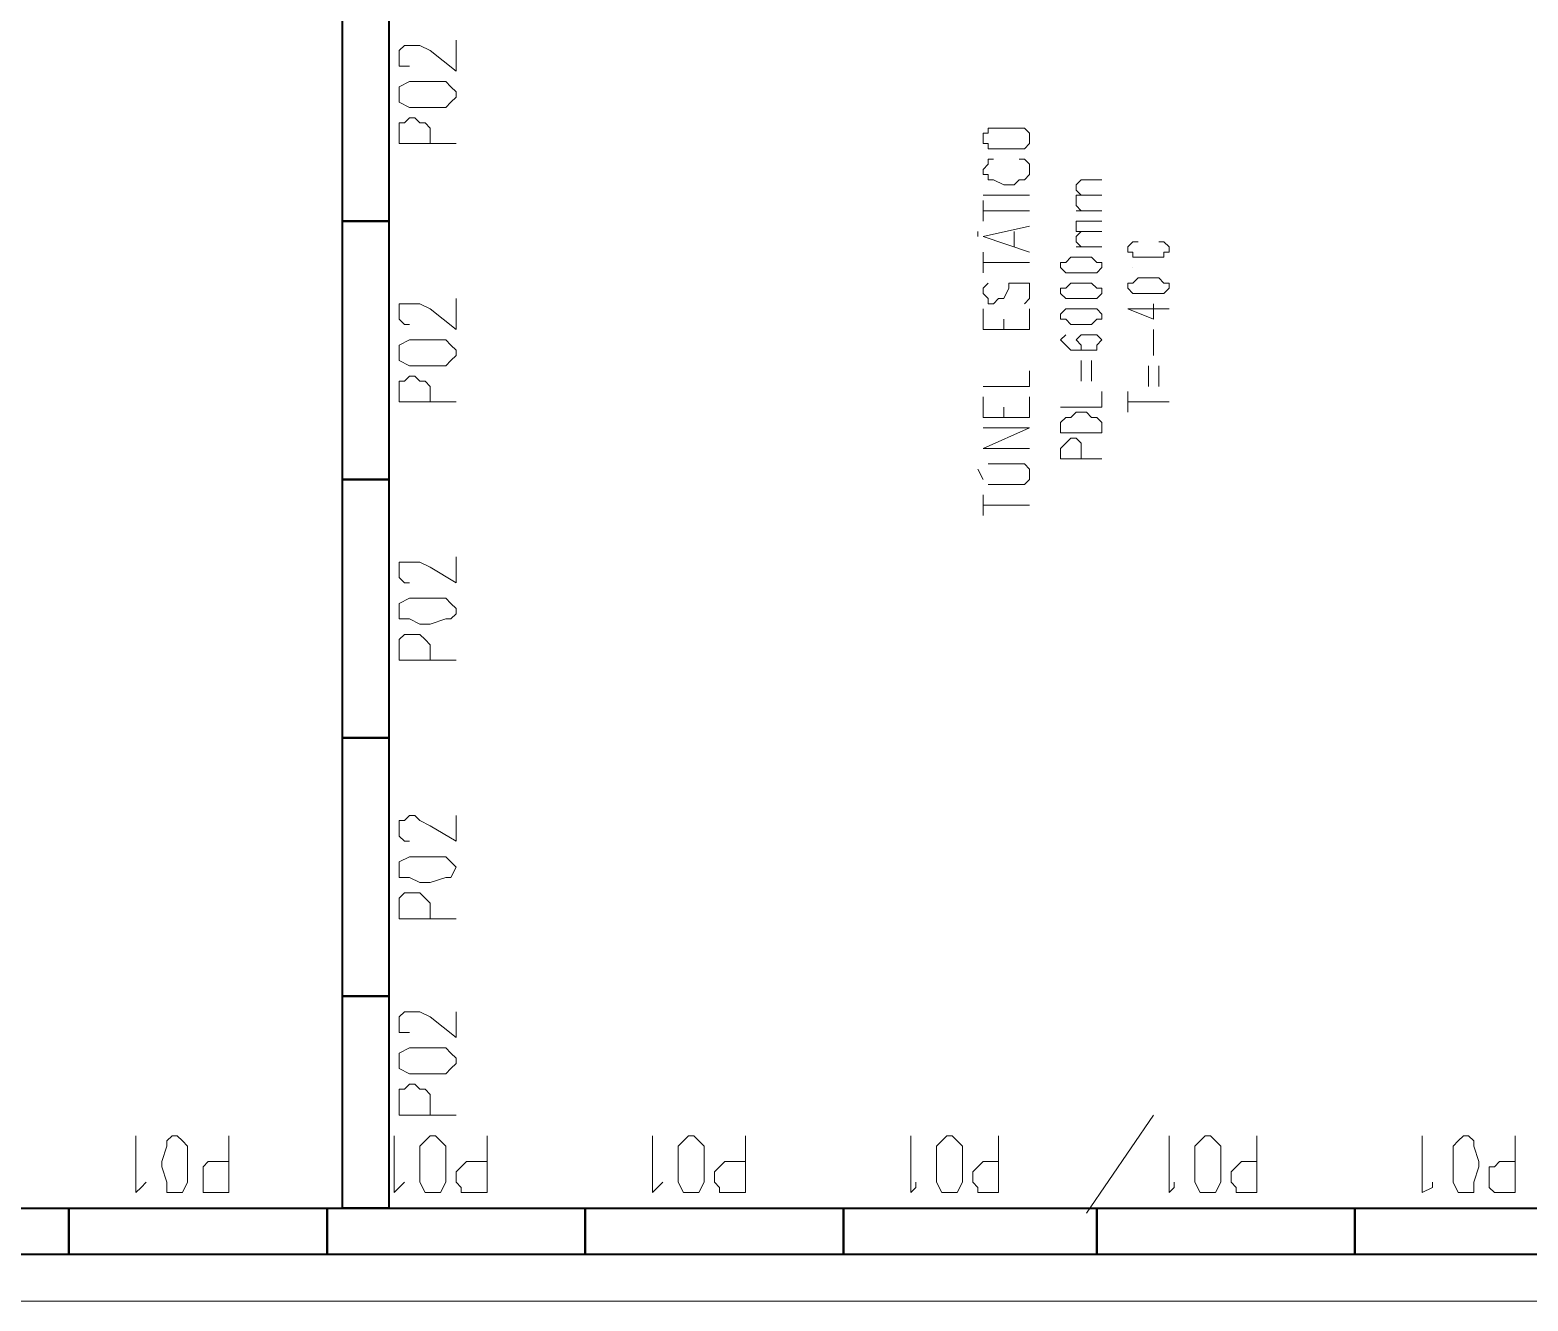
# Model space of a CAD drawing. Header units: inches. Extents: x 5 to 1823, y 18 to 726.
# Drawn here: x 488.1 to 494.61, y 299.56 to 305.09 of the extents above; entities that cross this region are included whole.
import ezdxf

# ---------------------------------------------------------------- set-up
doc = ezdxf.new("R2010")
doc.units = ezdxf.units.IN
doc.header["$MEASUREMENT"] = 0
for name, color, linetype in [('PDF2_0', 7, 'Continuous'), ('PDF2_D_Alvenaria', 7, 'Continuous'), ('PDF2_D_Paineis PUR 150mm', 1, 'Continuous'), ('PDF2_D_Textos Nome Área', 3, 'Continuous'), ('PDF2_D_Textos Paineis Parede', 3, 'Continuous')]:
    doc.layers.add(name, color=color, linetype=linetype)

msp = doc.modelspace()

# ---------------------------------------------------------------- linework, layer by layer
at = {"layer": 'PDF2_0', "lineweight": 5}
msp.add_lwpolyline([(492.6867, 299.9454), (492.9786, 300.372)], dxfattribs=at)
at = {"layer": 'PDF2_D_Alvenaria', "lineweight": 5}
msp.add_lwpolyline([(556.181, 299.5637), (476.3641, 299.5637), (476.3641, 312.3389), (476.5662, 312.3389), (476.5662, 299.7658), (496.1668, 299.7658), (496.1668, 307.7138), (496.3688, 307.7138), (496.3688, 299.7658), (556.181, 299.7658)], dxfattribs=at)
at = {"layer": 'PDF2_D_Paineis PUR 150mm', "lineweight": 40}
for points in [[(489.6557, 305.3788), (489.6557, 304.2562), (489.4536, 304.2562), (489.4536, 305.3788)], [(489.6557, 304.2562), (489.6557, 303.1336), (489.4536, 303.1336), (489.4536, 304.2562)], [(489.6557, 303.1336), (489.6557, 302.011), (489.4536, 302.011), (489.4536, 303.1336)], [(489.6557, 302.011), (489.6557, 300.8884), (489.4536, 300.8884), (489.4536, 302.011)], [(489.6557, 300.8884), (489.6557, 299.9678), (489.4536, 299.9678), (489.4536, 300.8884)], [(487.1411, 299.9678), (488.2637, 299.9678), (488.2637, 299.7658), (487.1411, 299.7658)], [(488.2637, 299.9678), (489.3863, 299.9678), (489.3863, 299.7658), (488.2637, 299.7658)], [(489.3863, 299.9678), (490.5089, 299.9678), (490.5089, 299.7658), (489.3863, 299.7658)], [(490.5089, 299.9678), (491.6315, 299.9678), (491.6315, 299.7658), (490.5089, 299.7658)], [(491.6315, 299.9678), (492.7316, 299.9678), (492.7316, 299.7658), (491.6315, 299.7658)], [(492.7316, 299.9678), (493.8542, 299.9678), (493.8542, 299.7658), (492.7316, 299.7658)], [(493.8542, 299.9678), (494.9768, 299.9678), (494.9768, 299.7658), (493.8542, 299.7658)]]:
    msp.add_lwpolyline(points, close=True, dxfattribs=at)
at = {"layer": 'PDF2_D_Textos Nome Área', "lineweight": 5}
msp.add_lwpolyline([(492.2377, 304.593), (492.2601, 304.593), (492.2601, 304.5705), (492.2826, 304.5705), (492.3275, 304.5705), (492.3724, 304.5705), (492.3948, 304.5705), (492.4173, 304.5705), (492.4397, 304.593), (492.4397, 304.6379), (492.4173, 304.6603), (492.3948, 304.6603), (492.3724, 304.6603), (492.3275, 304.6603), (492.2826, 304.6603), (492.2601, 304.6603), (492.2601, 304.6379), (492.2377, 304.6379)], close=True, dxfattribs=at)
for points in [[(492.2826, 304.5256), (492.2601, 304.5256), (492.2601, 304.5031), (492.2377, 304.4807), (492.2377, 304.4582), (492.2601, 304.4582), (492.2601, 304.4358), (492.2826, 304.4358), (492.3275, 304.4133), (492.3724, 304.4133), (492.3948, 304.4358), (492.4173, 304.4358), (492.4397, 304.4582), (492.4397, 304.4807), (492.4397, 304.5031), (492.4173, 304.5256), (492.3948, 304.5256)], [(492.2377, 304.3684), (492.4397, 304.3684)], [(492.2377, 304.2562), (492.2377, 304.346)], [(492.2377, 304.3011), (492.4397, 304.3011)], [(492.2152, 304.1888), (492.2152, 304.2113)], [(492.4397, 304.1215), (492.2377, 304.1888), (492.4397, 304.2337)], [(492.3724, 304.1439), (492.3724, 304.2113)], [(492.2377, 304.0317), (492.2377, 304.1215)], [(492.2377, 304.0766), (492.4397, 304.0766)], [(492.2601, 303.9868), (492.2377, 303.9643), (492.2377, 303.9418), (492.2601, 303.9194), (492.2601, 303.8969), (492.2826, 303.8969), (492.305, 303.9194), (492.3275, 303.9194), (492.3499, 303.9643), (492.3499, 303.9868), (492.3724, 303.9868), (492.3948, 303.9868), (492.4173, 303.9868), (492.4397, 303.9868), (492.4397, 303.9643), (492.4397, 303.9418), (492.4397, 303.9194), (492.4173, 303.8969)], [(492.4397, 303.8745), (492.4397, 303.7847), (492.2377, 303.7847), (492.2377, 303.8745)], [(492.3275, 303.7847), (492.3275, 303.8296)], [(492.2377, 303.5377), (492.4397, 303.5377), (492.4397, 303.6051)], [(492.4397, 303.4928), (492.4397, 303.403), (492.2377, 303.403), (492.2377, 303.4928)], [(492.3275, 303.403), (492.3275, 303.4479)], [(492.4397, 303.2683), (492.2377, 303.2683), (492.4397, 303.3581), (492.2377, 303.3581)], [(492.2152, 303.1785), (492.2377, 303.1336)], [(492.2601, 303.1111), (492.3948, 303.1111), (492.4173, 303.1111), (492.4397, 303.1336), (492.4397, 303.156), (492.4397, 303.1785), (492.4173, 303.2009), (492.3948, 303.2009), (492.2601, 303.2009)], [(492.2377, 302.9764), (492.2377, 303.0662)], [(492.2377, 303.0213), (492.4397, 303.0213)]]:
    msp.add_lwpolyline(points, dxfattribs=at)
at = {"layer": 'PDF2_D_Textos Nome Área', "color": 2, "lineweight": 5}
for points in [[(492.6643, 304.3684), (492.6418, 304.3909), (492.6418, 304.4133), (492.6643, 304.4358), (492.7541, 304.4358)], [(492.6643, 304.3011), (492.6418, 304.3235), (492.6418, 304.346), (492.6418, 304.3684), (492.6643, 304.3684), (492.7541, 304.3684)], [(492.6418, 304.3011), (492.7541, 304.3011)], [(492.6643, 304.2113), (492.6418, 304.2113), (492.6418, 304.2337), (492.6418, 304.2562), (492.6643, 304.2562), (492.7541, 304.2562)], [(492.6643, 304.1439), (492.6418, 304.1664), (492.6418, 304.1888), (492.6643, 304.2113), (492.7541, 304.2113)], [(492.6418, 304.1439), (492.7541, 304.1439)], [(492.9112, 304.1664), (492.8888, 304.1664), (492.8663, 304.1439), (492.8663, 304.1215), (492.8888, 304.1215), (492.8888, 304.099), (492.9112, 304.099), (492.9337, 304.099), (492.9786, 304.099), (493.001, 304.099), (493.0235, 304.099), (493.0235, 304.1215), (493.0459, 304.1215), (493.0459, 304.1439), (493.0235, 304.1664), (493.001, 304.1664)], [(492.8888, 304.0541), (492.8888, 304.0541)], [(493.0459, 303.8745), (492.8663, 303.8745), (492.9786, 303.8296), (492.9786, 303.8969)], [(492.5969, 303.7622), (492.5745, 303.7398), (492.5969, 303.7173), (492.6194, 303.6949), (492.6643, 303.6949), (492.6867, 303.6949), (492.7316, 303.6949), (492.7316, 303.7173), (492.7541, 303.7398), (492.7316, 303.7622), (492.7092, 303.7622), (492.6867, 303.7622), (492.6643, 303.7622), (492.6418, 303.7398), (492.6643, 303.7173), (492.6643, 303.6949), (492.6867, 303.6949)], [(492.9786, 303.6724), (492.9786, 303.7847)], [(492.6643, 303.5602), (492.6643, 303.65)], [(492.7092, 303.5602), (492.7092, 303.65)], [(492.9561, 303.5377), (492.9561, 303.6275)], [(493.001, 303.5377), (493.001, 303.6275)], [(492.5745, 303.4479), (492.7541, 303.4479), (492.7541, 303.5153)], [(492.8663, 303.4255), (492.8663, 303.5153)], [(492.8663, 303.4704), (493.0459, 303.4704)], [(492.7541, 303.2234), (492.5745, 303.2234), (492.5745, 303.2683), (492.5969, 303.2907), (492.6194, 303.3132), (492.6418, 303.3132), (492.6643, 303.2907), (492.6643, 303.2683), (492.6643, 303.2234)]]:
    msp.add_lwpolyline(points, dxfattribs=at)
for points in [[(492.5745, 304.0541), (492.5969, 304.0317), (492.6194, 304.0317), (492.6643, 304.0317), (492.6867, 304.0317), (492.7092, 304.0317), (492.7316, 304.0317), (492.7541, 304.0541), (492.7541, 304.0766), (492.7316, 304.0766), (492.7092, 304.099), (492.6867, 304.099), (492.6643, 304.099), (492.6194, 304.099), (492.5969, 304.0766), (492.5745, 304.0766)], [(492.8663, 303.9643), (492.8888, 303.9418), (492.9112, 303.9418), (492.9561, 303.9418), (492.9786, 303.9418), (493.001, 303.9418), (493.0235, 303.9418), (493.0459, 303.9643), (493.0459, 303.9868), (493.0235, 303.9868), (493.001, 304.0092), (492.9786, 304.0092), (492.9561, 304.0092), (492.9112, 304.0092), (492.8888, 303.9868), (492.8663, 303.9868)], [(492.5745, 303.9418), (492.5969, 303.9194), (492.6194, 303.9194), (492.6643, 303.9194), (492.6867, 303.9194), (492.7092, 303.9194), (492.7316, 303.9194), (492.7541, 303.9418), (492.7541, 303.9643), (492.7316, 303.9643), (492.7092, 303.9868), (492.6867, 303.9868), (492.6643, 303.9868), (492.6194, 303.9868), (492.5969, 303.9643), (492.5745, 303.9643)], [(492.5745, 303.8296), (492.5969, 303.8296), (492.6194, 303.8071), (492.6643, 303.8071), (492.6867, 303.8071), (492.7092, 303.8071), (492.7316, 303.8296), (492.7541, 303.8296), (492.7541, 303.852), (492.7316, 303.8745), (492.7092, 303.8745), (492.6867, 303.8745), (492.6643, 303.8745), (492.6194, 303.8745), (492.5969, 303.8745), (492.5745, 303.852)], [(492.7541, 303.3356), (492.5745, 303.3356), (492.5745, 303.3805), (492.5969, 303.403), (492.6194, 303.403), (492.6418, 303.4255), (492.6867, 303.4255), (492.7092, 303.403), (492.7316, 303.403), (492.7541, 303.3805)]]:
    msp.add_lwpolyline(points, close=True, dxfattribs=at)
at = {"layer": 'PDF2_D_Textos Paineis Parede', "lineweight": 5}
for points in [[(489.7455, 304.9297), (489.7231, 304.9297), (489.7006, 304.9297), (489.7006, 304.9522), (489.7006, 304.9971), (489.7231, 305.0195), (489.7455, 305.0195), (489.768, 305.0195), (489.7904, 305.0195), (489.8353, 304.9971), (489.9476, 304.9073), (489.9476, 305.042)], [(489.9476, 304.593), (489.7006, 304.593), (489.7006, 304.6603), (489.7006, 304.6828), (489.7231, 304.6828), (489.7455, 304.7052), (489.768, 304.7052), (489.7904, 304.6828), (489.8129, 304.6828), (489.8353, 304.6603), (489.8353, 304.593)], [(489.7455, 303.8071), (489.7231, 303.8071), (489.7006, 303.8296), (489.7006, 303.8745), (489.7006, 303.8969), (489.7231, 303.8969), (489.7455, 303.8969), (489.768, 303.8969), (489.7904, 303.8969), (489.8353, 303.8745), (489.9476, 303.7847), (489.9476, 303.9194)], [(489.9476, 303.4704), (489.7006, 303.4704), (489.7006, 303.5377), (489.7006, 303.5602), (489.7231, 303.5602), (489.7455, 303.5826), (489.768, 303.5826), (489.7904, 303.5602), (489.8129, 303.5602), (489.8353, 303.5377), (489.8353, 303.4704)], [(489.7455, 302.6845), (489.7231, 302.6845), (489.7006, 302.707), (489.7006, 302.7519), (489.7006, 302.7743), (489.7231, 302.7743), (489.7455, 302.7743), (489.768, 302.7743), (489.7904, 302.7743), (489.8353, 302.7519), (489.9476, 302.6845), (489.9476, 302.7968)], [(489.9476, 302.3478), (489.7006, 302.3478), (489.7006, 302.4151), (489.7006, 302.4376), (489.7231, 302.46), (489.7455, 302.46), (489.768, 302.46), (489.7904, 302.46), (489.8129, 302.4376), (489.8353, 302.4151), (489.8353, 302.3478)], [(489.7455, 301.5619), (489.7231, 301.5619), (489.7006, 301.5844), (489.7006, 301.6068), (489.7006, 301.6293), (489.7006, 301.6517), (489.7231, 301.6517), (489.7455, 301.6742), (489.768, 301.6742), (489.7904, 301.6517), (489.8353, 301.6293), (489.9476, 301.5619), (489.9476, 301.6742)], [(489.9476, 301.2252), (489.7006, 301.2252), (489.7006, 301.2925), (489.7006, 301.315), (489.7231, 301.3374), (489.7455, 301.3374), (489.768, 301.3374), (489.7904, 301.3374), (489.8129, 301.315), (489.8353, 301.2925), (489.8353, 301.2252)], [(489.7455, 300.7312), (489.7231, 300.7312), (489.7006, 300.7312), (489.7006, 300.7537), (489.7006, 300.7986), (489.7231, 300.821), (489.7455, 300.821), (489.768, 300.821), (489.7904, 300.821), (489.8353, 300.7986), (489.9476, 300.7088), (489.9476, 300.821)], [(489.9476, 300.372), (489.7006, 300.372), (489.7006, 300.4618), (489.7006, 300.4842), (489.7231, 300.4842), (489.7455, 300.5067), (489.768, 300.5067), (489.7904, 300.4842), (489.8129, 300.4842), (489.8353, 300.4618), (489.8353, 300.372)], [(488.6005, 300.0801), (488.578, 300.0577), (488.5555, 300.0352), (488.5555, 300.2822)], [(488.9597, 300.2822), (488.9597, 300.0352), (488.8699, 300.0352), (488.8474, 300.0352), (488.8474, 300.0577), (488.8474, 300.0801), (488.8474, 300.125), (488.8474, 300.1475), (488.8699, 300.1699), (488.9597, 300.1699)], [(489.7231, 300.0801), (489.7006, 300.0577), (489.6781, 300.0352), (489.6781, 300.2822)], [(490.0823, 300.2822), (490.0823, 300.0352), (489.9925, 300.0352), (489.97, 300.0352), (489.97, 300.0577), (489.9476, 300.0801), (489.9476, 300.125), (489.97, 300.1475), (489.9925, 300.1699), (490.0823, 300.1699)], [(490.8457, 300.0801), (490.8232, 300.0577), (490.8007, 300.0352), (490.8007, 300.2822)], [(491.2049, 300.2822), (491.2049, 300.0352), (491.1151, 300.0352), (491.0926, 300.0352), (491.0926, 300.0577), (491.0702, 300.0801), (491.0702, 300.125), (491.0926, 300.1475), (491.1151, 300.1699), (491.2049, 300.1699)], [(491.9458, 300.0801), (491.9458, 300.0577), (491.9233, 300.0352), (491.9233, 300.2822)], [(492.305, 300.2822), (492.305, 300.0352), (492.2377, 300.0352), (492.2152, 300.0352), (492.2152, 300.0577), (492.1928, 300.0801), (492.1928, 300.125), (492.2152, 300.1475), (492.2377, 300.1699), (492.305, 300.1699)], [(493.0684, 300.0801), (493.0684, 300.0577), (493.0459, 300.0352), (493.0459, 300.2822)], [(493.4276, 300.2822), (493.4276, 300.0352), (493.3603, 300.0352), (493.3378, 300.0352), (493.3378, 300.0577), (493.3154, 300.0801), (493.3154, 300.125), (493.3378, 300.1475), (493.3603, 300.1699), (493.4276, 300.1699)], [(494.191, 300.0801), (494.191, 300.0577), (494.1461, 300.0352), (494.1461, 300.2822)], [(494.5502, 300.2822), (494.5502, 300.0352), (494.4829, 300.0352), (494.4604, 300.0352), (494.438, 300.0577), (494.438, 300.0801), (494.438, 300.125), (494.438, 300.1475), (494.4604, 300.1475), (494.4829, 300.1699), (494.5502, 300.1699)]]:
    msp.add_lwpolyline(points, dxfattribs=at)
for points in [[(489.7006, 304.795), (489.7006, 304.7726), (489.7455, 304.7501), (489.7904, 304.7501), (489.8353, 304.7501), (489.9027, 304.7501), (489.9251, 304.7726), (489.9476, 304.795), (489.9476, 304.8175), (489.9251, 304.8399), (489.9027, 304.8624), (489.8353, 304.8624), (489.7904, 304.8624), (489.7455, 304.8624), (489.7006, 304.8399), (489.7006, 304.8175)], [(489.7006, 303.6724), (489.7006, 303.65), (489.7455, 303.6275), (489.7904, 303.6275), (489.8353, 303.6275), (489.9027, 303.6275), (489.9251, 303.65), (489.9476, 303.6724), (489.9476, 303.6949), (489.9251, 303.7173), (489.9027, 303.7398), (489.8353, 303.7398), (489.7904, 303.7398), (489.7455, 303.7398), (489.7006, 303.7173), (489.7006, 303.6949)], [(489.7006, 302.5498), (489.7006, 302.5274), (489.7455, 302.5274), (489.7904, 302.5049), (489.8353, 302.5049), (489.9027, 302.5274), (489.9251, 302.5274), (489.9476, 302.5498), (489.9476, 302.5723), (489.9251, 302.5947), (489.9027, 302.6172), (489.8353, 302.6172), (489.7904, 302.6172), (489.7455, 302.6172), (489.7006, 302.5947), (489.7006, 302.5723)], [(489.7006, 301.4497), (489.7006, 301.4048), (489.7455, 301.4048), (489.7904, 301.3823), (489.8353, 301.3823), (489.9027, 301.4048), (489.9251, 301.4048), (489.9476, 301.4497), (489.9251, 301.4721), (489.9027, 301.4946), (489.8353, 301.4946), (489.7904, 301.4946), (489.7455, 301.4946), (489.7006, 301.4721)], [(489.7006, 300.5965), (489.7006, 300.574), (489.7455, 300.5516), (489.7904, 300.5516), (489.8353, 300.5516), (489.9027, 300.5516), (489.9251, 300.574), (489.9476, 300.5965), (489.9476, 300.619), (489.9251, 300.6414), (489.9027, 300.6639), (489.8353, 300.6639), (489.7904, 300.6639), (489.7455, 300.6639), (489.7006, 300.6414), (489.7006, 300.619)], [(488.7352, 300.0352), (488.7576, 300.0352), (488.7801, 300.0801), (488.7801, 300.1475), (488.7801, 300.1699), (488.7801, 300.2373), (488.7576, 300.2597), (488.7352, 300.2822), (488.7127, 300.2822), (488.6903, 300.2597), (488.6903, 300.2373), (488.6678, 300.1699), (488.6678, 300.1475), (488.6903, 300.0801), (488.6903, 300.0352), (488.7127, 300.0352)], [(489.8578, 300.0352), (489.8802, 300.0352), (489.9027, 300.0801), (489.9027, 300.1475), (489.9027, 300.1699), (489.9027, 300.2373), (489.8802, 300.2597), (489.8578, 300.2822), (489.8353, 300.2822), (489.8129, 300.2597), (489.7904, 300.2373), (489.7904, 300.1699), (489.7904, 300.1475), (489.7904, 300.0801), (489.8129, 300.0352), (489.8353, 300.0352)], [(490.9804, 300.0352), (491.0028, 300.0352), (491.0253, 300.0801), (491.0253, 300.1475), (491.0253, 300.1699), (491.0253, 300.2373), (491.0028, 300.2597), (490.9804, 300.2822), (490.9579, 300.2822), (490.9355, 300.2597), (490.913, 300.2373), (490.913, 300.1699), (490.913, 300.1475), (490.913, 300.0801), (490.9355, 300.0352), (490.9579, 300.0352)], [(492.103, 300.0352), (492.1254, 300.0352), (492.1479, 300.0801), (492.1479, 300.1475), (492.1479, 300.1699), (492.1479, 300.2373), (492.1254, 300.2597), (492.103, 300.2822), (492.0805, 300.2822), (492.0581, 300.2597), (492.0356, 300.2373), (492.0356, 300.1699), (492.0356, 300.1475), (492.0356, 300.0801), (492.0581, 300.0352), (492.0805, 300.0352)], [(493.2256, 300.0352), (493.248, 300.0352), (493.2705, 300.0801), (493.2705, 300.1475), (493.2705, 300.1699), (493.2705, 300.2373), (493.248, 300.2597), (493.2256, 300.2822), (493.2031, 300.2822), (493.1807, 300.2597), (493.1582, 300.2373), (493.1582, 300.1699), (493.1582, 300.1475), (493.1582, 300.0801), (493.1807, 300.0352), (493.2031, 300.0352)], [(494.3482, 300.0352), (494.3706, 300.0352), (494.3706, 300.0801), (494.3931, 300.1475), (494.3931, 300.1699), (494.3706, 300.2373), (494.3706, 300.2597), (494.3482, 300.2822), (494.3257, 300.2822), (494.3033, 300.2597), (494.2808, 300.2373), (494.2808, 300.1699), (494.2808, 300.1475), (494.2808, 300.0801), (494.3033, 300.0352), (494.3257, 300.0352)]]:
    msp.add_lwpolyline(points, close=True, dxfattribs=at)

doc.saveas('drawing.dxf')
